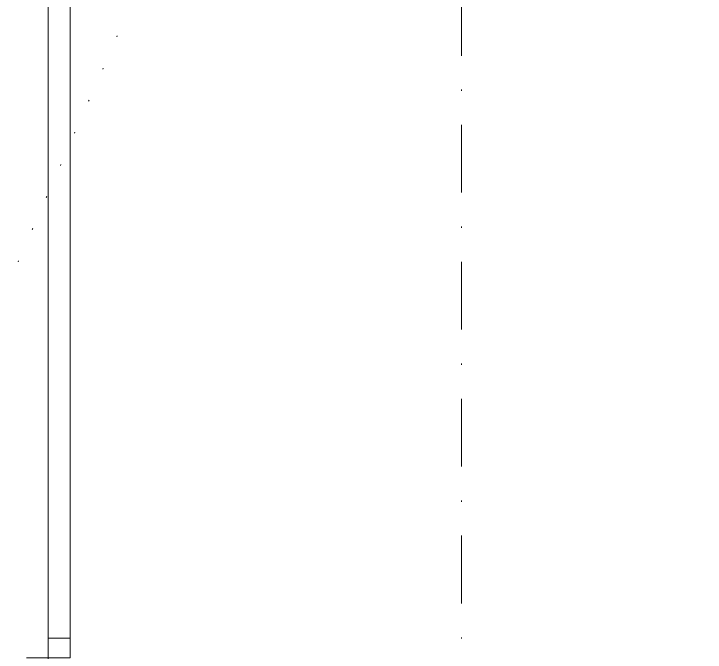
# Model space of a CAD drawing. Extents: x -1281 to 23780, y 0 to 7214.
# Drawn here: x 7126.3 to 7189.9, y 1450.5 to 1509.3 of the extents above; entities that cross this region are included whole.
import ezdxf

# ---------------------------------------------------------------- set-up
doc = ezdxf.new("R2010")
doc.units = 0
doc.header["$LTSCALE"] = 25
doc.header["$MEASUREMENT"] = 0
for name, pattern in [('DASHDOT2', [0.5, 0.25, -0.125, 0, -0.125]), ('DOT2', [0.125, 0, -0.125]), ('HIDDEN', [0.375, 0.25, -0.125])]:
    doc.linetypes.add(name, pattern=pattern)
doc.layers.get('0').update_dxf_attribs({"color": 9, "lineweight": 9})
for name, color, linetype, lineweight in [('06D', 9, 'Continuous', 9), ('20', 9, 'DOT2', 9), ('24', 9, 'DASHDOT2', 9), ('35', 9, 'Continuous', 9)]:
    doc.layers.add(name, color=color, linetype=linetype, lineweight=lineweight)

# ---------------------------------------------------------------- blocks, each defined once
blk = doc.blocks.new('fsdfsfsfsfd')
at = {"layer": '06D', "elevation": 0}
blk.add_lwpolyline([(52591.75, -74474.977), (52589.75, -74474.977), (52589.75, -74595.977), (52591.75, -74595.977)], dxfattribs=at)
at = {"layer": '20', "elevation": 0}
blk.add_lwpolyline([(52607.49, -74590.872), (52562.943, -74489.432)], dxfattribs=at)

msp = doc.modelspace()

# ---------------------------------------------------------------- linework, layer by layer
at = {"layer": '06D'}
msp.add_lwpolyline([(7127.5, 1575), (7131.5, 1575), (7131.5, 1450), (7127.5, 1450)], dxfattribs=at)
at = {"layer": '20', "linetype": 'HIDDEN', "lineweight": 0}
msp.add_lwpolyline([(7129.5, 979.758, -0.152644), (10705.5, 2076.188, -0.10573)], format="xyb", dxfattribs=at)
at = {"layer": '24'}
msp.add_lwpolyline([(7167.5, 195), (7167.5, 4035)], dxfattribs=at)
at = {"layer": '35'}
msp.add_lwpolyline([(7497.5, 1835), (7497.5, 1182.711), (7497.581, 1182.573, 0.017498), (7129.5, 947.482), (7129.5, 1835)], format="xyb", close=True, dxfattribs=at)

# ---------------------------------------------------------------- block references
at = {"xscale": -1}
msp.add_blockref('fsdfsfsfsfd', (59721.25, 76047.795), dxfattribs=at)

doc.saveas('drawing.dxf')
